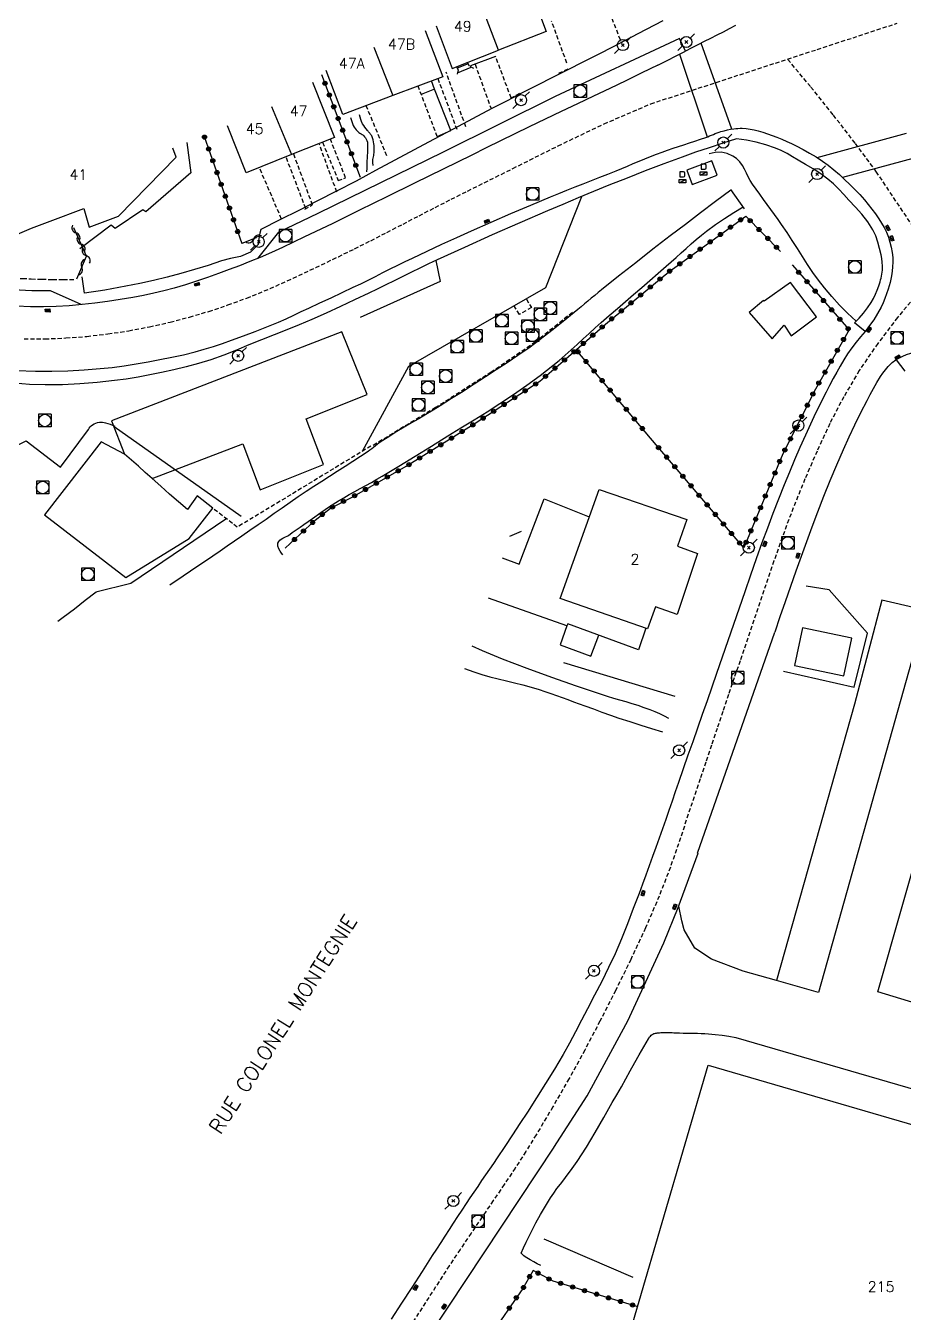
# Model space of a CAD drawing. Header units: millimetres. Extents: x 157999 to 159002, y 156999 to 158001.
# Drawn here: x 158172.9 to 158278.1, y 157298.8 to 157453.1 of the extents above; entities that cross this region are included whole.
import ezdxf
from ezdxf.enums import TextEntityAlignment as Align

# ---------------------------------------------------------------- set-up
doc = ezdxf.new("R2010")
doc.units = ezdxf.units.MM
doc.linetypes.add('DASHED', pattern=[0.75, 0.5, -0.25])
doc.layers.get('0').update_dxf_attribs({"linetype": 'CONTINUOUS'})
for name, color, linetype in [('W0001', 6, 'DASHED'), ('W0006', 2, 'CONTINUOUS'), ('W0008', 7, 'CONTINUOUS'), ('W0014', 7, 'CONTINUOUS'), ('W0017', 7, 'CONTINUOUS'), ('W0020', 2, 'CONTINUOUS'), ('W0101', 7, 'CONTINUOUS'), ('W0104', 1, 'CONTINUOUS'), ('W0105', 7, 'CONTINUOUS'), ('W0112', 1, 'DASHED'), ('W0120', 7, 'CONTINUOUS'), ('W0211', 2, 'CONTINUOUS'), ('W0300', 7, 'CONTINUOUS'), ('W0303', 7, 'CONTINUOUS'), ('W0310', 3, 'CONTINUOUS'), ('W0323', 7, 'CONTINUOUS'), ('W0333', 7, 'CONTINUOUS'), ('W0401', 7, 'CONTINUOUS'), ('W0420', 7, 'CONTINUOUS'), ('W0438', 7, 'CONTINUOUS'), ('W0473', 7, 'CONTINUOUS'), ('W0510', 5, 'CONTINUOUS'), ('W0989', 7, 'CONTINUOUS'), ('W0991', 7, 'CONTINUOUS'), ('W1102', 7, 'CONTINUOUS')]:
    doc.layers.add(name, color=color, linetype=linetype)
doc.styles.get("Standard").update_dxf_attribs({"font": 'romans.shx', "width": 0.85})

# ---------------------------------------------------------------- blocks, each defined once
blk = doc.blocks.new('T473')
for p, q in [((-0.166667, 0.166667), (0.166667, -0.166667)), ((-0.166667, -0.166667), (0.166667, 0.166667)), ((0.500001, 0.500001), (1.000002, 1.000002)), ((-1.000002, -1.000002), (-0.500001, -0.500001))]:
    blk.add_line(p, q)
blk.add_ellipse((0, 0), major_axis=(0.471405, 0.471405), ratio=1, start_param=5.4977871438, end_param=11.780972451)
blk = doc.blocks.new('T401')
for p, q in [((-0.3, 0.3), (0, 0.3)), ((-0.3, -0.25), (-0.3, 0.3)), ((-0.3, 0.15), (0, 0.15)), ((-0.3, 0), (0, 0)), ((0, 0.3), (0, -0.25)), ((-0.3, -0.15), (0, -0.15)), ((-0.3, -0.25), (-0.3, -0.3)), ((-0.3, -0.3), (0, -0.3)), ((0, -0.3), (0, -0.25))]:
    blk.add_line(p, q)
blk = doc.blocks.new('T420')
for p, q in [((0.75, 0.75), (-0.75, 0.75)), ((-0.75, 0.75), (-0.75, -0.75)), ((0.75, 0.75), (0.75, -0.75)), ((0.75, -0.75), (-0.75, -0.75))]:
    blk.add_line(p, q)
blk.add_ellipse((0, 0), major_axis=(-0.53, 0.53), ratio=1, start_param=3.926991, end_param=10.210176)
blk = doc.blocks.new('T438')
for p, q in [((-0.4, 0.2), (0.4, 0.2)), ((-0.4, -0.2), (-0.4, 0.2)), ((0.15, 1.1), (-0.3, 1.1)), ((-0.3, 1.1), (-0.3, 0.5)), ((-0.3, 0.5), (0.15, 0.5)), ((0.3, 0.65), (0.3, 0.95)), ((0.4, 0.2), (0.4, -0.2))]:
    blk.add_line(p, q)
at = {"flags": 128}
for points in [[(-0.4, -0.2), (0.4, 0.2)], [(0.4, -0.2), (-0.4, -0.2)]]:
    blk.add_lwpolyline(points, dxfattribs=at)
for centre, major_axis, start_param, end_param in [((0.15, 0.95), (0.106, -0.106), 0.785398, 2.356194), ((0.15, 0.65), (0.106, 0.106), 3.926991, 5.497787)]:
    blk.add_ellipse(centre, major_axis=major_axis, ratio=1, start_param=start_param, end_param=end_param)
blk = doc.blocks.new('t310o')
at = {"color": 0, "linetype": 'Continuous'}
for centre, start, end in [((-0.5, 0.38), 216.8699, 323.1304), ((0.5, -0.37), 36.8699, 143.1303)]:
    blk.add_arc(centre, 0.625, start, end, dxfattribs=at)
blk = doc.blocks.new('t323o')
at = {"color": 0, "linetype": 'Continuous'}
for radius in [0.25, 0.15]:
    blk.add_circle((0, 0), radius, dxfattribs=at)

msp = doc.modelspace()

# ---------------------------------------------------------------- linework, layer by layer
at = {"layer": 'W0001'}
for points in [[(158264.16, 157449.15), (158277.29, 157453.45)], [(158172.66, 157415.61), (158175.17, 157415.61), (158177.68, 157415.73), (158180.18, 157415.92), (158182.7, 157416.21), (158185.2, 157416.6), (158187.69, 157417.07), (158190.16, 157417.63), (158192.49, 157418.23), (158194.8, 157418.92), (158197.09, 157419.69), (158199.35, 157420.51), (158202.14, 157421.65), (158204.89, 157422.88), (158207.61, 157424.17), (158210.32, 157425.47), (158212.27, 157426.42), (158214.21, 157427.39), (158216.14, 157428.38), (158218.07, 157429.38), (158219.99, 157430.38), (158221.92, 157431.37), (158223.85, 157432.36), (158225.8, 157433.33), (158231.23, 157436.04), (158236.67, 157438.76), (158242.17, 157441.39), (158247.76, 157443.79), (158264.16, 157449.15)], [(158282.57, 157424.04), (158274.82, 157435.62), (158272.25, 157439.08), (158269.62, 157442.49), (158266.92, 157445.85), (158264.16, 157449.15)], [(158279.87, 157421.18), (158277.33, 157418.19), (158274.96, 157415.07), (158272.75, 157411.82), (158270.89, 157408.69), (158269.22, 157405.46), (158267.69, 157402.17), (158266.24, 157398.84), (158264.29, 157393.96), (158262.53, 157389), (158260.85, 157384.02), (158259.16, 157379.04), (158258.46, 157377.03), (158257.77, 157375.01), (158257.09, 157372.98), (158256.41, 157370.96), (158255.73, 157368.94), (158255.05, 157366.91), (158254.37, 157364.89), (158253.68, 157362.87), (158252.49, 157359.35), (158251.33, 157355.82), (158250.11, 157352.3), (158248.77, 157348.83), (158247.14, 157345.02), (158245.38, 157341.25), (158243.55, 157337.53), (158241.67, 157333.84), (158239.85, 157330.38), (158237.97, 157326.96), (158236.03, 157323.57), (158234.03, 157320.23), (158232.79, 157318.22), (158231.51, 157316.24), (158230.2, 157314.28), (158228.88, 157312.33), (158227.55, 157310.38), (158226.23, 157308.43), (158224.91, 157306.48), (158223.61, 157304.52), (158212.18, 157286.86)]]:
    msp.add_lwpolyline(points, dxfattribs=at)
at = {"layer": 'W0006'}
for points in [[(158251.92, 157450.12), (158251.21, 157451.62), (158236.29, 157444.67), (158222.87, 157437.98), (158207.87, 157430.64), (158203.12, 157428.35)], [(158203.14, 157428.4), (158200.64, 157425.25)], [(158175.84, 157421.37), (158173.6, 157421.38), (158171.36, 157421.49)], [(158179.49, 157419.74), (158175.84, 157421.37)], [(158280.74, 157383.07), (158267.86, 157337.26), (158262.83, 157338.73)], [(158279.56, 157335.95), (158274.97, 157337.34), (158283.89, 157368.59), (158284.98, 157368.51), (158291.85, 157360.76)]]:
    msp.add_lwpolyline(points, dxfattribs=at)
at = {"layer": 'W0008'}
for points in [[(158248.62, 157448.44), (158251.92, 157450.12)], [(158248.62, 157448.44), (158246.7, 157447.5), (158244.77, 157446.56), (158242.84, 157445.64), (158240.91, 157444.72), (158238.97, 157443.8), (158237.04, 157442.88), (158235.11, 157441.95), (158233.18, 157441.02), (158231.46, 157440.18), (158229.74, 157439.34), (158228.02, 157438.5), (158226.3, 157437.65), (158224.59, 157436.81), (158222.87, 157435.96), (158221.15, 157435.12), (158219.43, 157434.28), (158216.15, 157432.66), (158212.87, 157431.03), (158209.58, 157429.42), (158206.28, 157427.83), (158204.96, 157427.2), (158203.63, 157426.59), (158202.3, 157425.98), (158200.96, 157425.38)], [(158179.61, 157419.75), (158178.07, 157419.59), (158176.52, 157419.49), (158174.97, 157419.44), (158173.42, 157419.45), (158171.77, 157419.53)], [(158273.46, 157416.52), (158272.9, 157415.87), (158272.36, 157415.21), (158271.84, 157414.53), (158271.35, 157413.82), (158270.89, 157413.1), (158270.46, 157412.36), (158270.05, 157411.61), (158269.64, 157410.86), (158269.2, 157410.05), (158268.77, 157409.23), (158268.35, 157408.4), (158267.94, 157407.57), (158267.52, 157406.7), (158267.1, 157405.83), (158266.7, 157404.96), (158266.3, 157404.08), (158265.64, 157402.6), (158265, 157401.12), (158264.37, 157399.64), (158263.75, 157398.14), (158263.06, 157396.41), (158262.39, 157394.68), (158261.74, 157392.94), (158261.09, 157391.19), (158260.39, 157389.24), (158259.7, 157387.28), (158259.02, 157385.32), (158258.35, 157383.35), (158257.68, 157381.39), (158257.01, 157379.42), (158256.33, 157377.46), (158255.65, 157375.5), (158255.08, 157373.86), (158254.51, 157372.23), (158253.94, 157370.6), (158253.37, 157368.97), (158252.8, 157367.34), (158252.22, 157365.71), (158251.65, 157364.08), (158251.08, 157362.45), (158250.69, 157361.34), (158250.31, 157360.22), (158249.93, 157359.11), (158249.55, 157358), (158249.16, 157356.89), (158248.77, 157355.78), (158248.38, 157354.67), (158247.99, 157353.57), (158247.59, 157352.46), (158247.19, 157351.36), (158246.77, 157350.25), (158246.36, 157349.15), (158245.66, 157347.34), (158244.97, 157345.52), (158244.25, 157343.72), (158243.48, 157341.93), (158242.7, 157340.26), (158241.88, 157338.61), (158241.03, 157336.97), (158240.18, 157335.34), (158239.46, 157333.96), (158238.75, 157332.58), (158238.01, 157331.21), (158237.25, 157329.85), (158236.22, 157328.1), (158235.15, 157326.38), (158234.07, 157324.66), (158232.97, 157322.95), (158232.08, 157321.57), (158231.18, 157320.2), (158230.27, 157318.84), (158229.36, 157317.47), (158228.9, 157316.78), (158228.43, 157316.1), (158227.96, 157315.41), (158227.49, 157314.73), (158227.02, 157314.04), (158226.56, 157313.36), (158226.09, 157312.67), (158225.63, 157311.98), (158225.12, 157311.21), (158224.61, 157310.43), (158224.1, 157309.65), (158223.6, 157308.87), (158223.09, 157308.08), (158222.59, 157307.3), (158222.09, 157306.52), (158221.58, 157305.74), (158220.35, 157303.84), (158219.11, 157301.94), (158217.88, 157300.04), (158216.64, 157298.14)], [(158262.66, 157380.51), (158263.27, 157382.34), (158263.9, 157384.16), (158264.53, 157385.98), (158265.17, 157387.8), (158265.81, 157389.57), (158266.45, 157391.34), (158267.1, 157393.11), (158267.77, 157394.87), (158268.51, 157396.76), (158269.27, 157398.64), (158270.05, 157400.51), (158270.86, 157402.38), (158271.53, 157403.86), (158272.23, 157405.33), (158272.95, 157406.79), (158273.69, 157408.24), (158274.06, 157408.96), (158274.44, 157409.69), (158274.84, 157410.4), (158275.28, 157411.09), (158275.58, 157411.5), (158275.89, 157411.9), (158276.22, 157412.29), (158276.58, 157412.65), (158276.7, 157412.77), (158276.84, 157412.89), (158276.98, 157413), (158277.13, 157413.1)], [(158236.16, 157318.71), (158240.16, 157324.91), (158245, 157333.9), (158249.34, 157343.25), (158251.05, 157347.48), (158253.43, 157353.96), (158253.38, 157353.96), (158262.64, 157380.46)], [(158219.34, 157293.3), (158236.2, 157318.76)]]:
    msp.add_lwpolyline(points, dxfattribs=at)
at = {"layer": 'W0014'}
for points in [[(158249.19, 157453.74), (158246.23, 157452.19), (158243.27, 157450.64), (158241.45, 157449.71), (158239.64, 157448.78), (158237.82, 157447.86), (158236, 157446.94), (158234.18, 157446.02), (158232.36, 157445.09), (158230.54, 157444.16), (158228.73, 157443.23), (158226.4, 157442), (158224.07, 157440.76), (158221.74, 157439.52), (158219.42, 157438.27), (158217.09, 157437.02), (158214.77, 157435.78), (158212.44, 157434.54), (158210.1, 157433.32), (158207.84, 157432.16), (158205.57, 157431.01), (158203.3, 157429.87), (158201.03, 157428.74)], [(158257.91, 157453.16), (158257.17, 157452.77), (158256.42, 157452.39), (158255.67, 157452.01), (158254.92, 157451.63), (158254.17, 157451.25), (158253.42, 157450.88), (158252.67, 157450.5), (158251.92, 157450.12)], [(158171.73, 157411.83), (158174.04, 157411.74), (158175.98, 157411.73), (158177.91, 157411.78), (158179.85, 157411.89), (158181.78, 157412.05), (158183.22, 157412.2), (158184.66, 157412.4), (158186.1, 157412.63), (158187.53, 157412.88), (158188.94, 157413.14), (158190.35, 157413.42), (158191.76, 157413.72), (158193.15, 157414.06), (158194.25, 157414.37), (158195.35, 157414.71), (158196.44, 157415.08), (158197.52, 157415.45), (158198.94, 157415.97), (158200.35, 157416.5), (158201.76, 157417.06), (158203.15, 157417.64), (158204.07, 157418.04), (158204.98, 157418.46), (158205.88, 157418.89), (158206.79, 157419.31), (158208.12, 157419.93), (158209.45, 157420.55), (158210.78, 157421.17), (158212.11, 157421.8), (158213, 157422.23), (158213.89, 157422.67), (158214.78, 157423.11), (158215.66, 157423.56), (158216.55, 157424), (158217.43, 157424.44), (158218.32, 157424.88), (158219.21, 157425.31), (158220.97, 157426.15), (158222.74, 157426.97), (158224.51, 157427.78), (158226.29, 157428.58), (158228.64, 157429.62), (158231.01, 157430.65), (158233.38, 157431.66), (158235.76, 157432.65), (158236.73, 157433.05), (158237.71, 157433.44), (158238.69, 157433.83), (158239.67, 157434.22), (158240.65, 157434.61), (158241.64, 157434.99), (158242.62, 157435.38), (158243.6, 157435.77), (158244.29, 157436.05), (158244.98, 157436.33), (158245.67, 157436.62), (158246.36, 157436.91), (158247.05, 157437.19), (158247.74, 157437.47), (158248.44, 157437.74), (158249.14, 157438.01), (158249.78, 157438.24), (158250.44, 157438.46), (158251.09, 157438.68), (158251.74, 157438.89), (158252.4, 157439.11), (158253.05, 157439.32), (158253.71, 157439.54), (158254.36, 157439.77), (158254.59, 157439.85), (158254.81, 157439.94), (158255.04, 157440.03), (158255.27, 157440.13), (158255.49, 157440.22), (158255.72, 157440.3), (158255.95, 157440.39), (158256.18, 157440.46), (158256.56, 157440.57), (158256.94, 157440.66), (158257.32, 157440.74), (158257.71, 157440.8), (158257.96, 157440.83), (158258.21, 157440.85), (158258.46, 157440.86), (158258.72, 157440.86), (158259.2, 157440.82), (158259.69, 157440.76), (158260.17, 157440.67), (158260.64, 157440.56), (158261.21, 157440.4), (158261.77, 157440.21), (158262.32, 157440), (158262.87, 157439.78), (158263.46, 157439.54), (158264.05, 157439.29), (158264.63, 157439.02), (158265.2, 157438.74), (158266.01, 157438.32), (158266.8, 157437.89), (158267.59, 157437.42), (158268.35, 157436.93), (158269.04, 157436.42), (158269.72, 157435.87), (158270.37, 157435.31), (158271, 157434.73), (158271.62, 157434.14), (158272.22, 157433.53), (158272.8, 157432.91), (158273.36, 157432.27), (158273.82, 157431.73), (158274.27, 157431.17), (158274.7, 157430.6), (158275.09, 157430.01), (158275.42, 157429.49), (158275.73, 157428.95), (158276.01, 157428.4), (158276.24, 157427.82), (158276.43, 157427.22), (158276.58, 157426.61), (158276.69, 157425.99), (158276.76, 157425.36), (158276.77, 157424.82), (158276.75, 157424.27), (158276.7, 157423.73), (158276.62, 157423.19), (158276.55, 157422.78), (158276.45, 157422.37), (158276.33, 157421.96), (158276.21, 157421.56), (158276.02, 157421.01), (158275.83, 157420.47), (158275.6, 157419.94), (158275.36, 157419.42), (158274.94, 157418.66), (158274.48, 157417.92), (158273.99, 157417.21), (158273.46, 157416.52)], [(158258.05, 157439.58), (158256.4, 157439.07), (158254.77, 157438.53), (158253.14, 157437.98), (158251.51, 157437.41), (158249.31, 157436.6), (158247.11, 157435.76), (158244.93, 157434.9), (158242.74, 157434.03), (158240.9, 157433.28), (158239.06, 157432.52), (158237.22, 157431.74), (158235.39, 157430.95), (158232.06, 157429.52), (158228.75, 157428.07), (158225.44, 157426.59), (158222.15, 157425.08), (158221.12, 157424.6), (158220.09, 157424.1), (158219.07, 157423.6), (158218.05, 157423.1), (158217.03, 157422.59), (158216.01, 157422.09), (158214.99, 157421.59), (158213.96, 157421.1), (158212.27, 157420.29), (158210.56, 157419.49), (158208.86, 157418.71), (158207.14, 157417.95), (158205.64, 157417.32), (158204.14, 157416.71), (158202.63, 157416.12), (158201.12, 157415.52), (158199.61, 157414.9), (158198.1, 157414.26), (158196.59, 157413.65), (158195.04, 157413.1), (158193.58, 157412.66), (158192.1, 157412.26), (158190.61, 157411.91), (158189.12, 157411.58), (158187.72, 157411.29), (158186.31, 157411.03), (158184.9, 157410.8), (158183.49, 157410.62), (158181.42, 157410.4), (158179.34, 157410.23), (158177.27, 157410.13), (158175.18, 157410.1), (158173.32, 157410.16), (158171.46, 157410.3)], [(158272.19, 157417.53), (158272.74, 157418.1), (158273.25, 157418.69), (158273.73, 157419.32), (158274.17, 157419.98), (158274.45, 157420.46), (158274.69, 157420.96), (158274.91, 157421.47), (158275.1, 157421.99), (158275.17, 157422.22), (158275.25, 157422.45), (158275.31, 157422.68), (158275.37, 157422.91), (158275.42, 157423.15), (158275.47, 157423.39), (158275.5, 157423.63), (158275.52, 157423.87), (158275.53, 157424.34), (158275.5, 157424.8), (158275.44, 157425.25), (158275.36, 157425.7), (158275.19, 157426.46), (158274.98, 157427.22), (158274.72, 157427.96), (158274.39, 157428.67), (158273.78, 157429.65), (158273.06, 157430.56), (158272.29, 157431.42), (158271.52, 157432.26), (158270.92, 157432.92), (158270.31, 157433.57), (158269.66, 157434.19), (158268.98, 157434.77), (158268.13, 157435.4), (158267.23, 157435.98), (158266.32, 157436.52), (158265.41, 157437.05), (158264.75, 157437.43), (158264.09, 157437.82), (158263.41, 157438.18), (158262.71, 157438.48), (158261.57, 157438.87), (158260.41, 157439.18), (158259.24, 157439.42), (158258.05, 157439.58)], [(158201.03, 157428.74), (158200.91, 157428.3), (158200.82, 157427.86), (158200.76, 157427.42), (158200.72, 157426.97), (158200.72, 157426.97), (158200.72, 157426.96), (158200.72, 157426.96), (158200.72, 157426.95), (158200.72, 157426.95), (158200.72, 157426.94), (158200.72, 157426.93), (158200.72, 157426.93), (158199.8, 157426.02), (158198.59, 157425.51), (158197.38, 157425.25), (158196.31, 157424.97), (158194.71, 157424.42), (158193.09, 157423.92), (158191.45, 157423.46), (158189.82, 157423.03), (158188.16, 157422.63), (158186.51, 157422.26), (158184.84, 157421.92), (158183.17, 157421.61), (158182.35, 157421.46), (158181.53, 157421.33), (158180.71, 157421.21), (158179.89, 157421.1)], [(158200.96, 157425.38), (158199.72, 157424.88), (158198.47, 157424.39), (158197.22, 157423.92), (158195.96, 157423.46), (158194.64, 157422.99), (158193.32, 157422.53), (158191.99, 157422.09), (158190.64, 157421.69), (158189.42, 157421.37), (158188.19, 157421.08), (158186.95, 157420.82), (158185.71, 157420.58), (158184.19, 157420.33), (158182.67, 157420.1), (158181.14, 157419.91), (158179.61, 157419.75)], [(158179.89, 157421.1), (158179.61, 157423.04)], [(158273.46, 157416.52), (158272.19, 157417.53)], [(158277.06, 157413.05), (158277.5, 157413.31), (158277.96, 157413.54), (158278.43, 157413.74), (158278.92, 157413.9), (158279.49, 157414.05), (158280.07, 157414.16), (158280.66, 157414.23), (158281.25, 157414.25), (158281.6, 157414.23), (158281.96, 157414.17), (158282.3, 157414.09), (158282.64, 157413.99), (158283.19, 157413.81), (158283.74, 157413.61), (158284.27, 157413.36), (158284.76, 157413.02), (158285.02, 157412.79), (158285.24, 157412.52), (158285.43, 157412.23), (158285.58, 157411.92)], [(158278.24, 157411.76), (158277.21, 157413.11)]]:
    msp.add_lwpolyline(points, dxfattribs=at)
at = {"layer": 'W0017'}
for points in [[(158221.84, 157445.56), (158221.49, 157446.53)], [(158192.16, 157439.15), (158192.64, 157435.52)], [(158192.64, 157435.52), (158187.26, 157430.85), (158186.88, 157431.09), (158183.57, 157428.84), (158183.11, 157429.23), (158179.32, 157426.43)], [(158213.21, 157402.15), (158218.75, 157412.36), (158235.2, 157421.78), (158239.52, 157432.7)], [(158221.99, 157425.01), (158222.54, 157422.51), (158212.92, 157418.17)], [(158163.58, 157405.78), (158163.88, 157404.62), (158165.59, 157399.72), (158172.91, 157403.38), (158177.02, 157400.23), (158180.39, 157404.77)], [(158180.39, 157404.77), (158180.47, 157404.92), (158180.58, 157405.06), (158180.7, 157405.18), (158180.84, 157405.3), (158181.04, 157405.42), (158181.25, 157405.52), (158181.47, 157405.59), (158181.7, 157405.64), (158181.88, 157405.65), (158182.06, 157405.64), (158182.24, 157405.6), (158182.41, 157405.56), (158182.7, 157405.49), (158182.98, 157405.39), (158183.25, 157405.27), (158183.52, 157405.14)], [(158183.47, 157405.11), (158198.67, 157394.37)], [(158317.86, 157349.5), (158288.18, 157384.75), (158283.55, 157382.41), (158275.44, 157384.3), (158272.17, 157371.82), (158262.83, 157338.73)], [(158262.83, 157338.73), (158258.83, 157339.83), (158255.03, 157341.29), (158253.03, 157342.58), (158251.76, 157344.79), (158251.49, 157345.86), (158251.11, 157347.64)], [(158232.24, 157306.02), (158232.53, 157306.68), (158232.83, 157307.34), (158233.14, 157307.99), (158233.46, 157308.64), (158234, 157309.66), (158234.56, 157310.68), (158235.14, 157311.69), (158235.75, 157312.67), (158236.13, 157313.23), (158236.52, 157313.78), (158236.93, 157314.31), (158237.34, 157314.84), (158237.76, 157315.37), (158238.16, 157315.91), (158238.56, 157316.45), (158238.94, 157317.01), (158240.05, 157318.74), (158241.1, 157320.51), (158242.12, 157322.3), (158243.15, 157324.08), (158243.7, 157325.03), (158244.24, 157325.99), (158244.77, 157326.95), (158245.31, 157327.91), (158245.84, 157328.87), (158246.38, 157329.82), (158246.93, 157330.78), (158247.48, 157331.72), (158247.52, 157331.78), (158247.55, 157331.84), (158247.59, 157331.9), (158247.63, 157331.96), (158247.72, 157332.06), (158247.81, 157332.15), (158247.92, 157332.23), (158248.03, 157332.3), (158248.13, 157332.35), (158248.23, 157332.38), (158248.33, 157332.4), (158248.44, 157332.42), (158248.53, 157332.43), (158248.63, 157332.45), (158248.73, 157332.45), (158248.82, 157332.46), (158248.97, 157332.47), (158249.11, 157332.48), (158249.25, 157332.49), (158249.4, 157332.49), (158249.63, 157332.49), (158249.85, 157332.49), (158250.08, 157332.48), (158250.31, 157332.47), (158250.54, 157332.46), (158250.76, 157332.45), (158250.99, 157332.44), (158251.22, 157332.43), (158251.65, 157332.42), (158252.08, 157332.41), (158252.52, 157332.41), (158252.95, 157332.4), (158253.38, 157332.4), (158253.81, 157332.38), (158254.24, 157332.36), (158254.68, 157332.33), (158255.5, 157332.26), (158256.32, 157332.16), (158257.13, 157332.04), (158257.94, 157331.89)], [(158257.94, 157331.89), (158286.41, 157323.62)], [(158234.59, 157304.57), (158234.16, 157304.77), (158233.73, 157304.99), (158233.32, 157305.22), (158232.91, 157305.48), (158232.73, 157305.6), (158232.56, 157305.73), (158232.4, 157305.87), (158232.24, 157306.02)]]:
    msp.add_lwpolyline(points, dxfattribs=at)
at = {"layer": 'W0020'}
for points in [[(158257.46, 157440.76), (158253.81, 157451.08)], [(158251.21, 157449.76), (158254.53, 157439.83)], [(158267.7, 157437.36), (158278.4, 157440.26)], [(158279.16, 157437.25), (158270.74, 157434.97)]]:
    msp.add_lwpolyline(points, dxfattribs=at)
at = {"layer": 'W0101'}
for points in [[(158233.03, 157458.34), (158235.22, 157452.47)], [(158220.73, 157452.58), (158222.83, 157447.03)], [(158222.04, 157453.14), (158223.95, 157448.03), (158229.52, 157450.22)], [(158235.22, 157452.47), (158229.52, 157450.22)], [(158216.87, 157444.78), (158210.85, 157442.5), (158208.86, 157447.77)], [(158207.23, 157446.38), (158209.87, 157439.75)], [(158222.83, 157447.03), (158216.87, 157444.78)], [(158204.71, 157437.7), (158199.26, 157435.52), (158197.02, 157441.14)], [(158209.87, 157439.75), (158204.71, 157437.7)], [(158179.81, 157431.24), (158180.47, 157428.99), (158183.96, 157430.31), (158190.87, 157437.38), (158190.48, 157438.46)], [(158162.38, 157431), (158161.95, 157428.71), (158168.97, 157427.33), (158169.12, 157427.02), (158173.56, 157428.88), (158175.77, 157429.74), (158179.81, 157431.24)]]:
    msp.add_lwpolyline(points, dxfattribs=at)
for points in [[(158195.26, 157395.32), (158193.42, 157396.81), (158192.24, 157395.18), (158191.15, 157396.07), (158190.1, 157397.01), (158189.05, 157397.95), (158188, 157398.89), (158187.18, 157399.62), (158186.36, 157400.36), (158185.54, 157401.09), (158184.69, 157401.79), (158181.91, 157403.27), (158175.12, 157394.54), (158184.85, 157387.01), (158192.44, 157391.7)], [(158252.08, 157393.99), (158250.98, 157390.79), (158253.38, 157389.9), (158250.94, 157382.6), (158248.33, 157383.5), (158247.36, 157380.87), (158236.92, 157384.5), (158241.56, 157397.55)], [(158243.62, 157290.86), (158254.65, 157328.57), (158307.14, 157313.27), (158296.1, 157275.47)]]:
    msp.add_lwpolyline(points, close=True, dxfattribs=at)
at = {"layer": 'W0104'}
for points in [[(158267.63, 157418.27), (158264.52, 157422.36), (158261.36, 157420.15), (158261.28, 157420.21), (158259.54, 157418.8), (158262.33, 157415.61), (158263.77, 157417.27), (158264.59, 157415.98)], [(158265.93, 157381), (158264.97, 157376.49), (158270.9, 157375.23), (158271.86, 157379.74)]]:
    msp.add_lwpolyline(points, close=True, dxfattribs=at)
for points in [[(158210.75, 157416.48), (158183.12, 157405.78), (158184.69, 157401.79)], [(158188, 157398.89), (158198.89, 157403.05), (158200.95, 157397.53), (158208.55, 157400.55), (158206.46, 157406.02), (158213.76, 157408.97), (158210.75, 157416.48)], [(158229.97, 157389.37), (158232.01, 157388.62), (158234.97, 157396.45), (158240.4, 157394.29)], [(158247.16, 157380.94), (158246.28, 157378.36), (158237.83, 157381.48), (158237.7, 157381.23), (158228.32, 157384.56)], [(158237.7, 157381.23), (158236.9, 157378.95), (158240.57, 157377.58), (158241.54, 157380.11)]]:
    msp.add_lwpolyline(points, dxfattribs=at)
at = {"layer": 'W0105'}
for points in [[(158225.89, 157448.58), (158224.57, 157448.06)], [(158224.61, 157447.52), (158226.24, 157448.2)], [(158222.17, 157439.86), (158223.81, 157440.58), (158221.84, 157445.56), (158220.26, 157444.92)], [(158211.79, 157442.15), (158211.84, 157441.91), (158211.92, 157441.67), (158212.01, 157441.43), (158212.11, 157441.2), (158212.22, 157441.01), (158212.33, 157440.83), (158212.47, 157440.66), (158212.61, 157440.5), (158212.69, 157440.42), (158212.78, 157440.36), (158212.88, 157440.29), (158212.97, 157440.24), (158213.06, 157440.18), (158213.16, 157440.12), (158213.25, 157440.06), (158213.33, 157439.98), (158213.45, 157439.85), (158213.57, 157439.72), (158213.67, 157439.57), (158213.75, 157439.41), (158213.81, 157439.19), (158213.83, 157438.96), (158213.82, 157438.73), (158213.82, 157438.51), (158213.82, 157438.21), (158213.81, 157437.91), (158213.79, 157437.61), (158213.77, 157437.31), (158213.75, 157436.9), (158213.74, 157436.48), (158213.72, 157436.07), (158213.7, 157435.65)], [(158214.51, 157436.41), (158214.48, 157436.5), (158214.46, 157436.6), (158214.45, 157436.7), (158214.44, 157436.8), (158214.45, 157436.96), (158214.47, 157437.12), (158214.49, 157437.28), (158214.53, 157437.44), (158214.56, 157437.6), (158214.59, 157437.75), (158214.62, 157437.91), (158214.63, 157438.07), (158214.63, 157438.31), (158214.63, 157438.54), (158214.61, 157438.78), (158214.58, 157439.01), (158214.54, 157439.25), (158214.48, 157439.49), (158214.41, 157439.72), (158214.32, 157439.94), (158214.27, 157440.04), (158214.21, 157440.12), (158214.15, 157440.21), (158214.09, 157440.29), (158214.02, 157440.37), (158213.95, 157440.45), (158213.89, 157440.53), (158213.83, 157440.61), (158213.67, 157440.8), (158213.51, 157440.99), (158213.36, 157441.19), (158213.23, 157441.4), (158213.11, 157441.66), (158213, 157441.92), (158212.92, 157442.19), (158212.85, 157442.46)]]:
    msp.add_lwpolyline(points, dxfattribs=at)
at = {"layer": 'W0112'}
for points in [[(158242.26, 157456.14), (158244.29, 157451.01)], [(158237.7, 157448.67), (158235.88, 157453.69)], [(158231.03, 157444.49), (158229.16, 157449.48)], [(158225.6, 157441.04), (158223.23, 157447.6)], [(158224.48, 157448.23), (158224.67, 157447.85), (158224.56, 157447.27)], [(158226.56, 157448.01), (158226.04, 157448.31), (158225.81, 157448.73)], [(158226.71, 157448.55), (158228.59, 157443.3)], [(158236.73, 157447.46), (158237.87, 157447.97)], [(158222.17, 157439.86), (158219.89, 157445.92)], [(158224.55, 157440.7), (158222.27, 157446.82)], [(158230.98, 157444.46), (158232.2, 157445.15)], [(158216.13, 157437.56), (158213.67, 157443.57)], [(158210.14, 157433.2), (158208.02, 157439.01)], [(158208.43, 157439.18), (158210.3, 157434.61)], [(158211.19, 157434.92), (158209.37, 157439.55)], [(158206.42, 157431.24), (158204.05, 157437.43)], [(158204.94, 157437.79), (158207.18, 157431.7)], [(158203.52, 157429.98), (158200.85, 157436.16)], [(158210.29, 157434.6), (158211.19, 157434.92)], [(158206.29, 157431.17), (158207.2, 157431.68)], [(158159.65, 157424.96), (158160.33, 157424.8), (158161.02, 157424.64), (158161.71, 157424.49), (158162.39, 157424.33), (158163.26, 157424.13), (158164.13, 157423.92), (158164.99, 157423.72), (158165.87, 157423.55), (158166.73, 157423.4), (158167.6, 157423.28), (158168.47, 157423.17), (158169.34, 157423.08), (158170.39, 157422.99), (158171.43, 157422.91), (158172.48, 157422.86), (158173.52, 157422.81), (158174.8, 157422.77), (158176.08, 157422.74), (158177.36, 157422.73), (158178.64, 157422.73)], [(158232.87, 157420.37), (158233.45, 157419.37), (158232.02, 157418.55), (158231.34, 157419.61)], [(158238.38, 157418.79), (158233.95, 157415.25), (158228.65, 157411.62), (158221.98, 157407.39), (158214.33, 157402.76)], [(158214.23, 157402.77), (158198.21, 157393.05), (158195.26, 157395.32)]]:
    msp.add_lwpolyline(points, dxfattribs=at)
at = {"layer": 'W0120'}
msp.add_lwpolyline([(158259.01, 157431.21), (158257.36, 157433.51)], dxfattribs=at)
at = {"layer": 'W0211'}
for points in [[(158196.85, 157394.03), (158185.45, 157386.3), (158181.25, 157385.27)], [(158181.3, 157385.27), (158179.99, 157384.25), (158178.68, 157383.23), (158177.35, 157382.24), (158176.69, 157381.74)]]:
    msp.add_lwpolyline(points, dxfattribs=at)
at = {"layer": 'W0300'}
for points in [[(158232.24, 157392.52), (158230.85, 157391.92)], [(158263.67, 157375.78), (158272.15, 157373.86), (158273.75, 157380.33), (158269.13, 157385.56), (158266.37, 157386)], [(158234.94, 157307.75), (158245.61, 157303.17)]]:
    msp.add_lwpolyline(points, dxfattribs=at)
at = {"layer": 'W0303'}
msp.add_lwpolyline([(158250.67, 157372.75), (158237.33, 157376.81)], dxfattribs=at)
at = {"layer": 'W0310'}
for points in [[(158178.99, 157422.83), (158180.13, 157425.54), (158178.62, 157428.91)], [(158200.47, 157427.72), (158198.76, 157427.06)]]:
    msp.add_lwpolyline(points, dxfattribs=at)
at = {"layer": 'W0323'}
for points in [[(158208.32, 157447.31), (158212.94, 157435.02)], [(158194.21, 157439.99), (158198.76, 157427.06)], [(158203.96, 157390.54), (158207.53, 157393.88), (158209.39, 157395.34), (158211.96, 157396.65), (158218.46, 157400.35), (158226.61, 157405.42), (158234.48, 157410.55), (158237.27, 157412.94), (158242.32, 157417.39), (158249.92, 157423.66), (158259.14, 157430.33), (158263.32, 157426.11)], [(158264.71, 157424.48), (158271.53, 157416.71), (158267.49, 157409.59), (158263.6, 157401.84), (158258.9, 157390.56), (158247.73, 157403.73)], [(158247.73, 157403.73), (158238.83, 157414.31)], [(158246.11, 157299.66), (158236.05, 157302.69), (158233.66, 157303.96), (158232.44, 157301.8), (158224.36, 157290.14), (158239.12, 157280.86), (158257.95, 157269.05)]]:
    msp.add_lwpolyline(points, dxfattribs=at)
at = {"layer": 'W0333'}
for points in [[(158229.16, 157449.48), (158226.14, 157448.34)], [(158272.37, 157417.76), (158271.36, 157418.69), (158270.39, 157419.67), (158269.46, 157420.69), (158268.57, 157421.74), (158267.87, 157422.65), (158267.2, 157423.58), (158266.56, 157424.52), (158265.94, 157425.48), (158265.33, 157426.45), (158264.71, 157427.41), (158264.09, 157428.37), (158263.45, 157429.31), (158263.02, 157429.92), (158262.58, 157430.53), (158262.15, 157431.13), (158261.71, 157431.74), (158261.27, 157432.34), (158260.83, 157432.95), (158260.4, 157433.55), (158259.96, 157434.16), (158259.69, 157434.59), (158259.45, 157435.04), (158259.23, 157435.49), (158259, 157435.94), (158258.74, 157436.4), (158258.42, 157436.83), (158258.05, 157437.22), (158257.61, 157437.53), (158256.93, 157437.83), (158256.21, 157437.98), (158255.47, 157437.97), (158254.75, 157437.79)]]:
    msp.add_lwpolyline(points, dxfattribs=at)
msp.add_lwpolyline([(158255.07, 157436.95), (158252.09, 157435.83), (158252.73, 157434.14), (158255.71, 157435.26)], close=True, dxfattribs=at)
at = {"layer": 'W0510'}
for points in [[(158257.36, 157433.46), (158255.53, 157432.1), (158253.72, 157430.72), (158251.91, 157429.34), (158250.1, 157427.96), (158248.03, 157426.36), (158245.96, 157424.75), (158243.91, 157423.13), (158241.86, 157421.5), (158241.45, 157421.17), (158241.04, 157420.83), (158240.64, 157420.49), (158240.23, 157420.15), (158239.83, 157419.8), (158239.42, 157419.46), (158239.01, 157419.13), (158238.6, 157418.79), (158237.25, 157417.7), (158235.89, 157416.61), (158234.52, 157415.54), (158233.13, 157414.5), (158231.85, 157413.61), (158230.56, 157412.76), (158229.25, 157411.91), (158227.95, 157411.07), (158226.6, 157410.2), (158225.26, 157409.33), (158223.9, 157408.46), (158222.54, 157407.61), (158221.68, 157407.08), (158220.82, 157406.56), (158219.95, 157406.05), (158219.07, 157405.54), (158218.2, 157405.03), (158217.34, 157404.51), (158216.48, 157403.97), (158215.64, 157403.42), (158215.41, 157403.27), (158215.19, 157403.11), (158214.97, 157402.95), (158214.76, 157402.78), (158214.54, 157402.62), (158214.33, 157402.45), (158214.11, 157402.29), (158213.89, 157402.14), (158212.97, 157401.52), (158212.05, 157400.91), (158211.12, 157400.31), (158210.19, 157399.72), (158209.26, 157399.14), (158208.33, 157398.54), (158207.4, 157397.94), (158206.48, 157397.34), (158205.51, 157396.68), (158204.54, 157396.01), (158203.58, 157395.34), (158202.62, 157394.67), (158201.66, 157393.99), (158200.7, 157393.32), (158199.73, 157392.65), (158198.77, 157391.98), (158197.89, 157391.38), (158197.01, 157390.78), (158196.14, 157390.18), (158195.26, 157389.58), (158194.38, 157388.98), (158193.5, 157388.38), (158192.62, 157387.79), (158191.74, 157387.19), (158190.13, 157386.1)], [(158203.66, 157389.74), (158203.52, 157389.93), (158203.35, 157390.17), (158203.17, 157390.45), (158203.06, 157390.78), (158203.08, 157391.12), (158203.17, 157391.32), (158203.31, 157391.49), (158203.47, 157391.63), (158203.65, 157391.73), (158203.82, 157391.81), (158204, 157391.89), (158204.17, 157391.97), (158204.33, 157392.07), (158204.79, 157392.4), (158205.26, 157392.72), (158205.73, 157393.04), (158206.2, 157393.36), (158207.22, 157394.08), (158208.24, 157394.8), (158209.27, 157395.51), (158210.32, 157396.19), (158210.97, 157396.58), (158211.63, 157396.96), (158212.29, 157397.33), (158212.95, 157397.7), (158213.61, 157398.06), (158214.28, 157398.42), (158214.94, 157398.79), (158215.59, 157399.17), (158217.57, 157400.35), (158219.53, 157401.56), (158221.48, 157402.77), (158223.43, 157403.98), (158225.01, 157404.95), (158226.58, 157405.9), (158228.15, 157406.88), (158229.69, 157407.88), (158231.31, 157408.97), (158232.91, 157410.08), (158234.49, 157411.23), (158236.03, 157412.42), (158236.78, 157413.04), (158237.52, 157413.67), (158238.24, 157414.31), (158238.95, 157414.96), (158239.67, 157415.62), (158240.38, 157416.28), (158241.09, 157416.93), (158241.82, 157417.57), (158242.79, 157418.42), (158243.76, 157419.27), (158244.73, 157420.11), (158245.71, 157420.95), (158246.69, 157421.79), (158247.66, 157422.63), (158248.64, 157423.48), (158249.61, 157424.32), (158250.21, 157424.85), (158250.81, 157425.39), (158251.4, 157425.93), (158252, 157426.47), (158252.6, 157427.01), (158253.21, 157427.53), (158253.83, 157428.05), (158254.46, 157428.54), (158255.52, 157429.32), (158256.61, 157430.06), (158257.72, 157430.77), (158258.85, 157431.43)], [(158249.93, 157370.12), (158249.39, 157370.4), (158248.84, 157370.67), (158248.28, 157370.92), (158247.71, 157371.15), (158246.99, 157371.41), (158246.27, 157371.66), (158245.53, 157371.88), (158244.8, 157372.1), (158244.06, 157372.31), (158243.33, 157372.53), (158242.59, 157372.75), (158241.86, 157372.98), (158238.88, 157374), (158235.91, 157375.03), (158232.95, 157376.11), (158230.01, 157377.24), (158227.6, 157378.24), (158226.34, 157378.8)], [(158225.42, 157376.12), (158226.54, 157375.71), (158227.51, 157375.41), (158228.49, 157375.13), (158229.48, 157374.87), (158230.46, 157374.63), (158231.45, 157374.39), (158232.44, 157374.15), (158233.42, 157373.88), (158234.39, 157373.59), (158235.08, 157373.37), (158235.77, 157373.13), (158236.46, 157372.89), (158237.14, 157372.63), (158237.82, 157372.38), (158238.51, 157372.13), (158239.19, 157371.87), (158239.87, 157371.62), (158240.89, 157371.26), (158241.91, 157370.89), (158242.93, 157370.53), (158243.95, 157370.17), (158245.26, 157369.74), (158246.56, 157369.32), (158247.87, 157368.91), (158249.18, 157368.51)]]:
    msp.add_lwpolyline(points, dxfattribs=at)
at = {"layer": 'W1102'}
for points in [[(158229.52, 157450.22), (158227.5, 157455.45)], [(158214.58, 157450.57), (158216.87, 157444.78)], [(158202.31, 157443.46), (158204.71, 157437.7)]]:
    msp.add_lwpolyline(points, dxfattribs=at)

# ---------------------------------------------------------------- block references
at = {"layer": 'W0310'}
for p, rotation in [((158178.88, 157428.33), 114.1577413764744), ((158179.49, 157426.97), 114.1577413764744), ((158200.16, 157427.6), 200.8377654915105), ((158180.1, 157425.6), 114.1577413764744), ((158179.57, 157424.22), 67.10864997462305)]:
    msp.add_blockref('t310o', p, dxfattribs=dict(at, rotation=rotation))
at = {"layer": 'W0323'}
for p, rotation in [((158208.72, 157446.25), 290.6190978183125), ((158209.24, 157444.84), 290.6190978183125), ((158209.77, 157443.44), 290.6190978183125), ((158210.3, 157442.03), 290.6190978183125), ((158194.28, 157439.8), 289.3953697746879), ((158210.83, 157440.63), 290.6190978183125), ((158194.77, 157438.38), 289.3953697746879), ((158211.36, 157439.23), 290.6190978183125), ((158211.89, 157437.82), 290.6190978183125), ((158195.27, 157436.97), 289.3953697746879), ((158212.41, 157436.42), 290.6190978183125), ((158195.77, 157435.55), 289.3953697746879), ((158196.27, 157434.14), 289.3953697746879), ((158196.77, 157432.72), 289.3953697746879), ((158197.27, 157431.31), 289.3953697746879), ((158197.76, 157429.89), 289.3953697746879), ((158257.32, 157429.01), 35.86599497464114), ((158258.54, 157429.89), 35.86599497464114), ((158259.67, 157429.79), 314.7199107848676), ((158260.73, 157428.72), 314.7199107848676), ((158198.26, 157428.48), 289.3953697746879), ((158254.89, 157427.25), 35.86599497464114), ((158256.11, 157428.13), 35.86599497464114), ((158261.79, 157427.66), 314.7199107848676), ((158252.46, 157425.49), 35.86599497464114), ((158253.68, 157426.37), 35.86599497464114), ((158262.84, 157426.59), 314.7199107848676), ((158251.25, 157424.62), 35.86599497464114), ((158248.87, 157422.79), 39.52476279377805), ((158250.03, 157423.74), 35.86599497464114), ((158265.49, 157423.6), 311.2432709733946), ((158266.48, 157422.47), 311.2432709733946), ((158246.55, 157420.88), 39.52476279377805), ((158247.71, 157421.83), 39.52476279377805), ((158267.47, 157421.34), 311.2432709733946), ((158245.4, 157419.93), 39.52476279377805), ((158268.46, 157420.21), 311.2432709733946), ((158243.08, 157418.02), 39.52476279377805), ((158244.24, 157418.97), 39.52476279377805), ((158269.45, 157419.09), 311.2432709733946), ((158270.43, 157417.96), 311.2432709733946), ((158241.94, 157417.05), 41.36771676673872), ((158271.42, 157416.83), 311.2432709733946), ((158239.69, 157415.07), 41.36771676673872), ((158240.81, 157416.06), 41.36771676673872), ((158270.87, 157415.55), 240.4244653415465), ((158238.56, 157414.07), 41.36771676673872), ((158239.04, 157414.06), 130.049038366022), ((158270.13, 157414.24), 240.4244653415465), ((158236.29, 157412.11), 40.48803530083795), ((158237.43, 157413.08), 41.36771676673872), ((158240.01, 157412.91), 130.049038366022), ((158240.97, 157411.76), 130.049038366022), ((158268.65, 157411.63), 240.4244653415465), ((158269.39, 157412.94), 240.4244653415465), ((158233.97, 157410.22), 33.11844786263556), ((158235.15, 157411.13), 40.48803530083795), ((158241.94, 157410.62), 130.049038366022), ((158267.9, 157410.33), 240.4244653415465), ((158231.45, 157408.58), 33.11844786263556), ((158232.71, 157409.4), 33.11844786263556), ((158242.9, 157409.47), 130.049038366022), ((158267.19, 157409.01), 243.3699776045738), ((158228.94, 157406.94), 33.11844786263556), ((158230.2, 157407.76), 33.11844786263556), ((158243.87, 157408.32), 130.049038366022), ((158244.83, 157407.17), 130.049038366022), ((158266.52, 157407.67), 243.3699776045738), ((158227.68, 157406.12), 33.11844786263556), ((158245.8, 157406.02), 130.049038366022), ((158265.85, 157406.32), 243.3699776045738), ((158225.15, 157404.52), 31.89338236817382), ((158226.43, 157405.31), 31.89338236817382), ((158246.76, 157404.88), 130.049038366022), ((158265.18, 157404.98), 243.3699776045738), ((158222.61, 157402.93), 31.89338236817382), ((158223.88, 157403.72), 31.89338236817382), ((158248.7, 157402.58), 130.325600964448), ((158264.51, 157403.64), 243.3699776045738), ((158220.06, 157401.35), 31.89338236817382), ((158221.33, 157402.14), 31.89338236817382), ((158249.67, 157401.44), 130.325600964448), ((158263.22, 157400.93), 247.3884346042992), ((158263.83, 157402.3), 243.3699776045738), ((158217.49, 157399.8), 29.63746490681332), ((158218.78, 157400.55), 31.89338236817382), ((158250.64, 157400.3), 130.325600964448), ((158262.65, 157399.55), 247.3884346042992), ((158214.88, 157398.32), 29.63746490681332), ((158216.19, 157399.06), 29.63746490681332), ((158251.61, 157399.15), 130.325600964448), ((158252.58, 157398.01), 130.325600964448), ((158262.07, 157398.16), 247.3884346042992), ((158210.94, 157396.14), 26.94648516388561), ((158212.27, 157396.83), 29.63746490681332), ((158213.58, 157397.57), 29.63746490681332), ((158253.55, 157396.87), 130.325600964448), ((158261.49, 157396.78), 247.3884346042992), ((158209.61, 157395.46), 26.94648516388561), ((158254.52, 157395.72), 130.325600964448), ((158255.5, 157394.58), 130.325600964448), ((158260.92, 157395.39), 247.3884346042992), ((158207.25, 157393.61), 43.0347800436405), ((158208.4, 157394.57), 38.33422453521701), ((158256.47, 157393.43), 130.325600964448), ((158260.34, 157394.01), 247.3884346042992), ((158205.06, 157391.57), 43.0347800436405), ((158206.15, 157392.59), 43.0347800436405), ((158257.44, 157392.29), 130.325600964448), ((158259.76, 157392.62), 247.3884346042992), ((158258.41, 157391.15), 130.325600964448), ((158259.19, 157391.24), 247.3884346042992), ((158234.24, 157303.65), 151.9785100753244), ((158233.25, 157303.23), 240.5503517341158), ((158235.57, 157302.95), 151.9785100753244), ((158236.96, 157302.42), 163.2009383462489), ((158231.66, 157300.69), 235.2788071118503), ((158232.51, 157301.92), 240.5503517341158), ((158238.4, 157301.98), 163.2009383462489), ((158239.83, 157301.55), 163.2009383462489), ((158241.27, 157301.12), 163.2009383462489), ((158242.7, 157300.68), 163.2009383462489), ((158230.81, 157299.45), 235.2788071118503), ((158244.14, 157300.25), 163.2009383462489), ((158245.58, 157299.82), 163.2009383462489)]:
    msp.add_blockref('t323o', p, dxfattribs=dict(at, rotation=rotation))
at = {"layer": 'W0401'}
for p, rotation in [((158228.18, 157429.58), 293.7014505947614), ((158276.04, 157428.83), 206.9882990434335), ((158276.52, 157427.61), 197.8542597456187), ((158193.35, 157422.3), 108.8544906337647), ((158175.5, 157419.17), 91.35726718786293), ((158273.8, 157416.79), 142.6721778938453), ((158277.41, 157413.28), 299.4077048160919), ((158261.3, 157391.08), 159.9910924212747), ((158265.54, 157389.6), 340.2355908817609), ((158246.7, 157349.23), 159.0637029961487), ((158250.77, 157347.5), 338.0540540740681), ((158219.46, 157301.99), 147.0519820576026), ((158223.13, 157299.56), 326.4816252897278)]:
    msp.add_blockref('T401', p, dxfattribs=dict(at, rotation=rotation))
at = {"layer": 'W0420'}
for p in [(158239.31, 157445.3), (158233.61, 157432.98), (158203.99, 157427.98), (158272.22, 157424.23), (158235.7, 157419.31), (158229.91, 157417.8), (158234.52, 157418.55), (158226.79, 157415.97), (158233.02, 157417.13), (158233.58, 157416.04), (158277.27, 157415.73), (158224.55, 157414.69), (158231.08, 157415.68), (158219.64, 157411.96), (158223.18, 157411.15), (158221.04, 157409.8), (158219.92, 157407.69), (158175.14, 157405.84), (158174.89, 157397.8), (158264.19, 157391.16), (158180.3, 157387.4), (158258.17, 157374.99), (158246.2, 157338.54), (158227.06, 157309.86)]:
    msp.add_blockref('T420', p, dxfattribs=at)
at = {"layer": 'W0438'}
for p in [(158251.55, 157434.53), (158254.1, 157435.45)]:
    msp.add_blockref('T438', p, dxfattribs=at)
at = {"layer": 'W0473'}
for p in [(158252.02, 157451.2), (158244.42, 157450.83), (158232.22, 157444.23), (158256.46, 157439.15), (158267.71, 157435.37), (158200.78, 157427.25), (158198.31, 157413.59), (158265.46, 157405.23), (158259.51, 157390.6), (158251.16, 157366.31), (158240.95, 157339.88), (158224.1, 157312.3)]:
    msp.add_blockref('T473', p, dxfattribs=at)

# ---------------------------------------------------------------- texts
at = {"layer": 'W0989'}
msp.add_text('RUE COLONEL MONTEGNIE', height=1.75, rotation=57.3596, dxfattribs=at).set_placement((158196.2, 157320.17))
at = {"layer": 'W0991'}
for s, p in [('49', (158225.24, 157453.08)), ('47B', (158217.89, 157450.94)), ('47A', (158211.93, 157448.65)), ('47', (158205.56, 157442.93)), ('45', (158200.29, 157440.79)), ('41', (158179.16, 157435.31)), ('2', (158245.87, 157389.21)), ('215', (158275.37, 157302.02))]:
    msp.add_text(s, height=1.25, dxfattribs=at).set_placement(p, align=Align.MIDDLE_CENTER)

doc.saveas('drawing.dxf')
